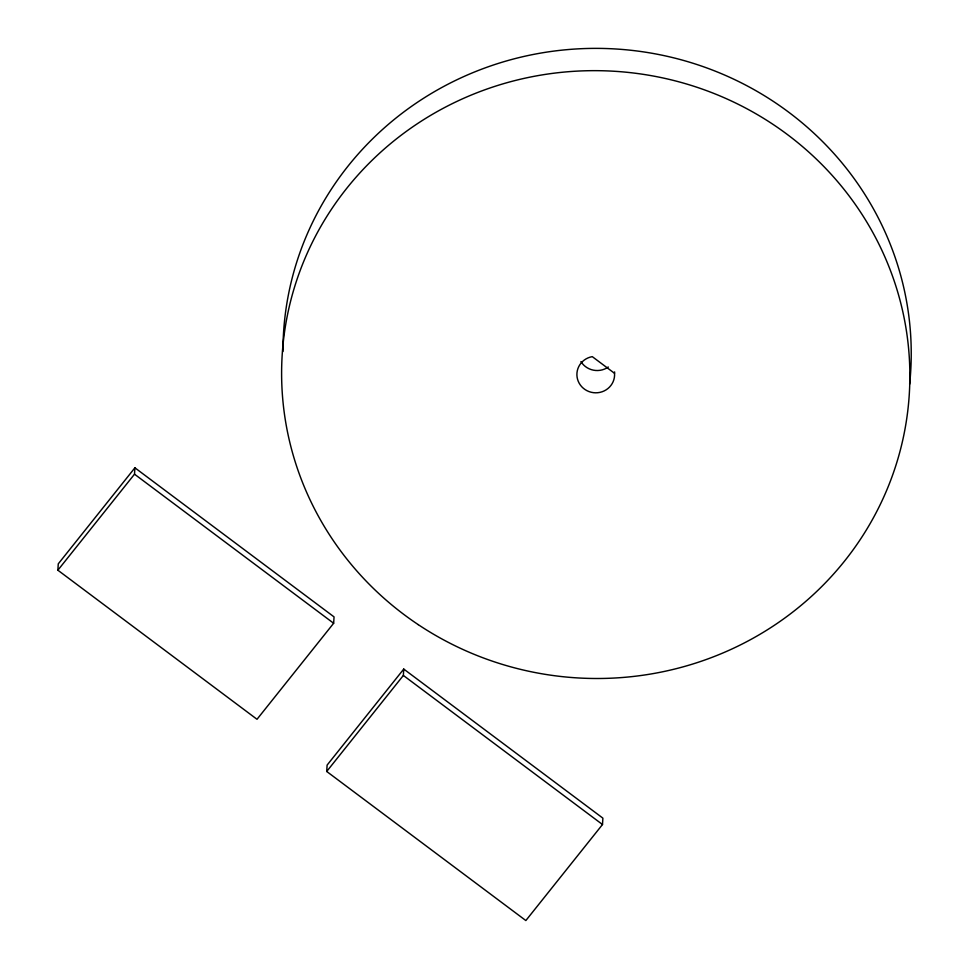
<?xml version="1.0" encoding="UTF-8"?>
<svg xmlns="http://www.w3.org/2000/svg" width="969" height="969" viewBox="0 0 969 969"><rect width="100%" height="100%" fill="white"/><g stroke="black" fill="none" stroke-linecap="round" stroke-linejoin="round"><path stroke-width="1.45" d="M57.874 570.208L58.261 563.849L134.909 467.809L334.051 616.89L333.651 623.261L257.015 719.289L57.874 570.208L134.509 474.18L134.909 467.809M326.71 771.469L327.11 765.098L403.746 669.07L602.888 818.151L602.5 824.522L525.852 920.55L326.71 771.469L403.358 675.441L403.746 669.07M614.54 373.307L592.277 356.64A18.847 18.229 3.5 0 0 577.1 377.195A18.847 18.229 3.5 0 0 597.825 392.711A18.847 18.229 3.5 0 0 614.54 373.307L614.625 371.914M134.509 474.18L333.651 623.261M403.358 675.441L602.5 824.522M282.972 351.505A314.162 303.878 3.5 0 1 612.759 48.813A314.162 303.878 3.5 0 1 909.625 384.221M608.302 367.009A18.847 18.229 3.5 0 1 580.915 361.57M418.22 624.617A314.162 303.878 3.5 0 0 908.934 399.18A314.162 303.878 3.5 0 0 460.057 99.94A314.162 303.878 3.5 0 0 418.22 624.617"/></g></svg>
